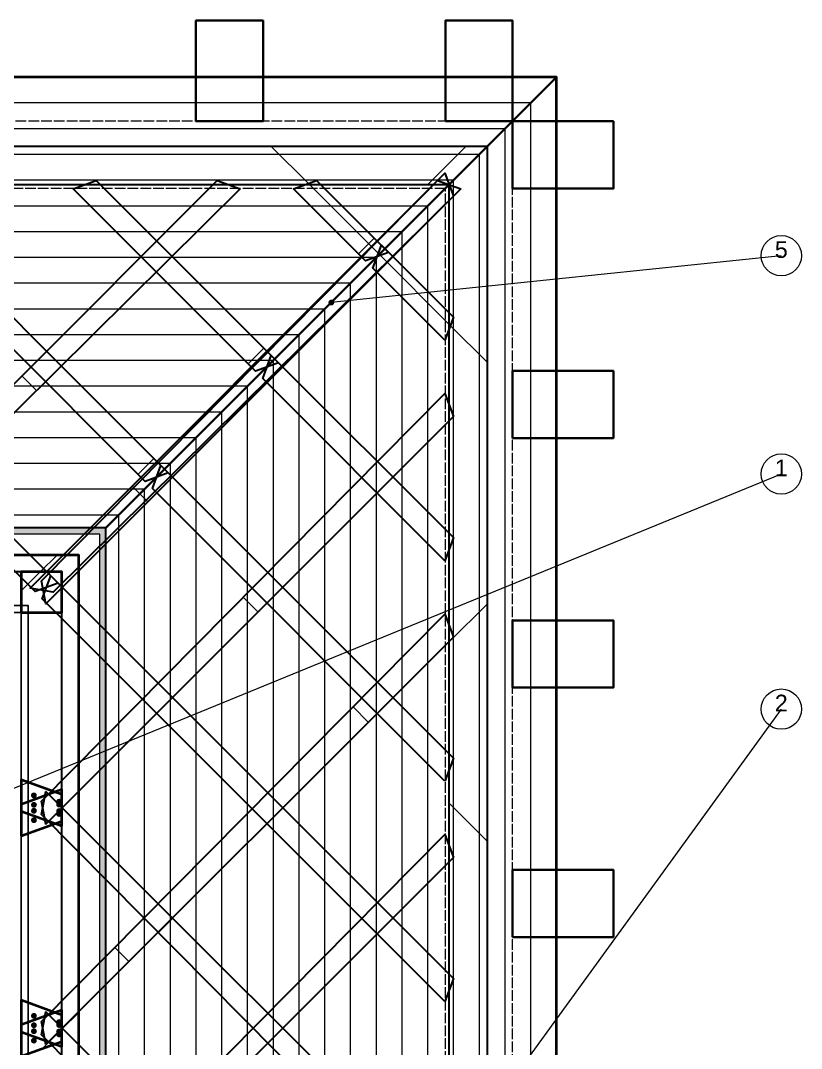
# Model space of a CAD drawing. Header units: millimetres. Extents: x 0 to 157867, y -2 to 14466.
# Drawn here: x 111957 to 116607, y 6613 to 12733 of the extents above; entities that cross this region are included whole.
import ezdxf
from ezdxf.enums import TextEntityAlignment as Align

# ---------------------------------------------------------------- set-up
doc = ezdxf.new("R2010")
doc.units = ezdxf.units.MM
doc.linetypes.add('DASHED', pattern=[1.524, 1.27, -0.254])
for name, color, linetype, lineweight in [('ANNOTATION', 4, 'CONTINUOUS', 18), ('CLADDING', 7, 'Continuous', 9), ('HATCH-CAST', 7, 'CONTINUOUS', 9), ('HATCH-INSULATION', 7, 'Continuous', 9), ('HATCH-PRINTED', 7, 'CONTINUOUS', 9), ('HIDDEN-AXIS', 8, 'DASHED', 18), ('LINES', 7, 'CONTINUOUS', 25), ('OUTLINE-CUT', 7, 'CONTINUOUS', 50), ('OUTLINE-FINE', 7, 'CONTINUOUS', 25)]:
    doc.layers.add(name, color=color, linetype=linetype, lineweight=lineweight)
doc.styles.get("Standard").update_dxf_attribs({"font": 'arial.ttf'})
pattern_1 = [(45, (0, 0), (-1425.35, 1425.35), [])]
pattern_2 = [(45, (0, 0), (-1425.35, 1425.35), []), (135, (0, 0), (-1425.35, -1425.35), [])]
pattern_3 = [(0, (0, 0), (442.9134, 885.827), [0, -885.827])]

msp = doc.modelspace()

# ---------------------------------------------------------------- hatches: boundary and pattern name
at = {"layer": 'ANNOTATION', "ltscale": 50}
h = msp.add_hatch(color=7, dxfattribs=at)
h.dxf.hatch_style = 1
edge = h.paths.add_edge_path()
edge.add_arc((113807.7, 11053.9), 17.5, 0, 360)
at = {"layer": 'CLADDING', "ltscale": 50}
h = msp.add_hatch(color=7, dxfattribs=at)
h.dxf.hatch_style = 1
h.paths.add_polyline_path([(112466.1, 9712.3), (112466.1, 3753.9), (106507.7, 3753.9), (106507.7, 9712.3)])
h.paths.add_polyline_path([(112428.6, 9674.8), (106545.2, 9674.8), (106545.2, 3791.4), (112428.6, 3791.4)])
at = {"layer": 'HATCH-CAST', "ltscale": 50}
h = msp.add_hatch(dxfattribs=at)
h.set_pattern_fill('ANSI37', scale=25.19685)
h.set_pattern_definition(pattern_2)
h.paths.add_polyline_path([(114736.9, 11983.1), (114736.9, 1483.1), (104236.9, 1483.1), (104236.9, 11983.1)])
h.paths.add_polyline_path([(104464.4, 7724.6), (104464.4, 7054.1), (104439.4, 7029.1), (104464.4, 6960.6), (104464.4, 6505.6), (104439.4, 6437.1), (104464.4, 6412.1), (104464.4, 5741.6), (104439.4, 5716.6), (104464.4, 5648.1), (104464.4, 5193.1), (104439.4, 5124.6), (104464.4, 5099.6), (104464.4, 4429.1), (104439.4, 4404.1), (104464.4, 4335.6), (104464.4, 3880.6), (104439.4, 3812.1), (104464.4, 3787.1), (104464.4, 3116.6), (104439.4, 3091.6), (104464.4, 3023.1), (104464.4, 2568.1), (104439.4, 2499.6), (104464.4, 2474.6), (104464.4, 1804.1), (104439.4, 1779.1), (104439.5, 1778.7), (104395.9, 1735.6), (104464.4, 1710.6), (104489.4, 1642.1), (104532.5, 1685.7), (104532.9, 1685.6), (104557.9, 1710.6), (105228.4, 1710.6), (105253.4, 1685.6), (105321.9, 1710.6), (105776.9, 1710.6), (105845.4, 1685.6), (105870.4, 1710.6), (106540.9, 1710.6), (106565.9, 1685.6), (106634.4, 1710.6), (107089.4, 1710.6), (107157.9, 1685.6), (107182.9, 1710.6), (107853.4, 1710.6), (107878.4, 1685.6), (107946.9, 1710.6), (108401.9, 1710.6), (108470.4, 1685.6), (108495.4, 1710.6), (109165.9, 1710.6), (109190.9, 1685.6), (109259.4, 1710.6), (109714.4, 1710.6), (109782.9, 1685.6), (109807.9, 1710.6), (110478.4, 1710.6), (110503.4, 1685.6), (110571.9, 1710.6), (111026.9, 1710.6), (111095.4, 1685.6), (111120.4, 1710.6), (111790.9, 1710.6), (111815.9, 1685.6), (111884.4, 1710.6), (112339.4, 1710.6), (112407.9, 1685.6), (112432.9, 1710.6), (113103.4, 1710.6), (113128.4, 1685.6), (113196.9, 1710.6), (113651.9, 1710.6), (113720.4, 1685.6), (113745.4, 1710.6), (114415.9, 1710.6), (114440.9, 1685.6), (114441.2, 1685.7), (114484.4, 1642.1), (114509.4, 1710.6), (114577.9, 1735.6), (114534.3, 1778.7), (114534.4, 1779.1), (114509.4, 1804.1), (114509.4, 2474.6), (114534.4, 2499.6), (114509.4, 2568.1), (114509.4, 3023.1), (114534.4, 3091.6), (114509.4, 3116.6), (114509.4, 3787.1), (114534.4, 3812.1), (114509.4, 3880.6), (114509.4, 4335.6), (114534.4, 4404.1), (114509.4, 4429.1), (114509.4, 5099.6), (114534.4, 5124.6), (114509.4, 5193.1), (114509.4, 5648.1), (114534.4, 5716.6), (114509.4, 5741.6), (114509.4, 6412.1), (114534.4, 6437.1), (114509.4, 6505.6), (114509.4, 6960.6), (114534.4, 7029.1), (114509.4, 7054.1), (114509.4, 7724.6), (114534.4, 7749.6), (114509.4, 7818.1), (114509.4, 8273.1), (114534.4, 8341.6), (114509.4, 8366.6), (114509.4, 9037.1), (114534.4, 9062.1), (114509.4, 9130.6), (114509.4, 9585.6), (114534.4, 9654.1), (114509.4, 9679.1), (114509.4, 10349.6), (114534.4, 10374.6), (114509.4, 10443.1), (114509.4, 10898.1), (114534.4, 10966.6), (114509.4, 10991.6), (114509.4, 11662.1), (114534.4, 11687.1), (114534.3, 11687.5), (114577.9, 11730.6), (114509.4, 11755.6), (114484.4, 11824.1), (114441.2, 11780.5), (114440.9, 11780.6), (114415.9, 11755.6), (113745.4, 11755.6), (113720.4, 11780.6), (113651.9, 11755.6), (113196.9, 11755.6), (113128.4, 11780.6), (113103.4, 11755.6), (112432.9, 11755.6), (112407.9, 11780.6), (112339.4, 11755.6), (111884.4, 11755.6), (111815.9, 11780.6), (111790.9, 11755.6), (111120.4, 11755.6), (111095.4, 11780.6), (111026.9, 11755.6), (110571.9, 11755.6), (110503.4, 11780.6), (110478.4, 11755.6), (109807.9, 11755.6), (109782.9, 11780.6), (109714.4, 11755.6), (109259.4, 11755.6), (109190.9, 11780.6), (109165.9, 11755.6), (108495.4, 11755.6), (108470.4, 11780.6), (108401.9, 11755.6), (107946.9, 11755.6), (107878.4, 11780.6), (107853.4, 11755.6), (107182.9, 11755.6), (107157.9, 11780.6), (107089.4, 11755.6), (106634.4, 11755.6), (106565.9, 11780.6), (106540.9, 11755.6), (105870.4, 11755.6), (105845.4, 11780.6), (105776.9, 11755.6), (105321.9, 11755.6), (105253.4, 11780.6), (105228.4, 11755.6), (104557.9, 11755.6), (104532.9, 11780.6), (104532.5, 11780.5), (104489.4, 11824.1), (104464.4, 11755.6), (104395.9, 11730.6), (104439.5, 11687.5), (104439.4, 11687.1), (104464.4, 11662.1), (104464.4, 10991.6), (104439.4, 10966.6), (104464.4, 10898.1), (104464.4, 10443.1), (104439.4, 10374.6), (104464.4, 10349.6), (104464.4, 9679.1), (104439.4, 9654.1), (104464.4, 9585.6), (104464.4, 9130.6), (104439.4, 9062.1), (104464.4, 9037.1), (104464.4, 8366.6), (104439.4, 8341.6), (104464.4, 8273.1), (104464.4, 7818.1), (104439.4, 7749.6)])
h = msp.add_hatch(dxfattribs=at)
h.set_pattern_fill('ANSI37', scale=25.19685)
h.set_pattern_definition(pattern_2)
h.paths.add_polyline_path([(114534.4, 11687.1), (114174.1, 11326.8), (114149.1, 11351.8), (114105.6, 11395.3), (114082.7, 11418.2), (114484.4, 11824.1)])
h = msp.add_hatch(dxfattribs=at)
h.set_pattern_fill('ANSI37', scale=25.19685)
h.set_pattern_definition(pattern_2)
h.paths.add_polyline_path([(110958.4, 11730.6), (111095.4, 11780.6), (112836.6, 10039.3), (112699.7, 9989.3)])
h = msp.add_hatch(dxfattribs=at)
h.set_pattern_fill('ANSI37', scale=25.19685)
h.set_pattern_definition(pattern_2)
h.paths.add_polyline_path([(112270.9, 11730.6), (112407.9, 11780.6), (113492.9, 10695.6), (113355.9, 10645.6)])
h = msp.add_hatch(dxfattribs=at)
h.set_pattern_fill('ANSI37', scale=25.19685)
h.set_pattern_definition(pattern_2)
h.paths.add_polyline_path([(113128.4, 11780.6), (113265.4, 11730.6), (112859.5, 11328.9), (112768.1, 11420.3)])
h = msp.add_hatch(dxfattribs=at)
h.set_pattern_fill('ANSI37', scale=25.19685)
h.set_pattern_definition(pattern_2)
h.paths.add_polyline_path([(113583.4, 11730.6), (113720.4, 11780.6), (114149.1, 11351.8), (114012.2, 11301.8)])
h = msp.add_hatch(dxfattribs=at)
h.set_pattern_fill('ANSI37', scale=25.19685)
h.set_pattern_definition(pattern_2)
h.paths.add_polyline_path([(114080.6, 11420.3), (114440.9, 11780.6), (114441.2, 11780.5), (114082.7, 11418.2)])
h = msp.add_hatch(dxfattribs=at)
h.set_pattern_fill('ANSI37', scale=25.19685)
h.set_pattern_definition(pattern_2)
h.paths.add_polyline_path([(114534.3, 11687.5), (114509.4, 11755.6), (114577.9, 11730.6)])
h = msp.add_hatch(dxfattribs=at)
h.set_pattern_fill('ANSI37', scale=25.19685)
h.set_pattern_definition(pattern_2)
h.paths.add_polyline_path([(112765.6, 11235.9), (112199.9, 10676.1), (112111.9, 10764.1), (112674.7, 11326.8)])
h = msp.add_hatch(dxfattribs=at)
h.set_pattern_fill('ANSI37', scale=25.19685)
h.set_pattern_definition(pattern_2)
h.paths.add_polyline_path([(113424.4, 10764.1), (113987.2, 11326.8), (113989.7, 11324.3), (113429.9, 10758.6)])
h = msp.add_hatch(dxfattribs=at)
h.set_pattern_fill('ANSI37', scale=25.19685)
h.set_pattern_definition(pattern_2)
h.paths.add_polyline_path([(114080.6, 11326.8), (114055.6, 11258.4), (114080.6, 11233.4), (113517.9, 10670.6), (113492.9, 10695.6), (113449.4, 10739.1), (113429.9, 10758.6), (113989.7, 11324.3), (114012.2, 11301.8)])
h = msp.add_hatch(dxfattribs=at)
h.set_pattern_fill('ANSI37', scale=25.19685)
h.set_pattern_definition(pattern_2)
h.paths.add_polyline_path([(114534.4, 10966.6), (114484.4, 10829.6), (114055.6, 11258.4), (114080.6, 11326.8), (114149.1, 11351.8)])
h = msp.add_hatch(dxfattribs=at)
h.set_pattern_fill('ANSI37', scale=25.19685)
h.set_pattern_definition(pattern_2)
h.paths.add_polyline_path([(112105.9, 10583.1), (111540.2, 10023.2), (111455.6, 10107.8), (112018.4, 10670.6)])
h = msp.add_hatch(dxfattribs=at)
h.set_pattern_fill('ANSI37', scale=25.19685)
h.set_pattern_definition(pattern_2)
h.paths.add_polyline_path([(112768.1, 10107.8), (113330.9, 10670.6), (113336.9, 10664.6), (112777, 10098.9)])
h = msp.add_hatch(dxfattribs=at)
h.set_pattern_fill('ANSI37', scale=25.19685)
h.set_pattern_definition(pattern_2)
h.paths.add_polyline_path([(113355.9, 10645.6), (113424.4, 10670.6), (113399.4, 10602.1), (113424.4, 10577.1), (112861.6, 10014.3), (112836.6, 10039.3), (112793.1, 10082.8), (112777, 10098.9), (113336.9, 10664.6)])
h = msp.add_hatch(dxfattribs=at)
h.set_pattern_fill('ANSI37', scale=25.19685)
h.set_pattern_definition(pattern_2)
h.paths.add_polyline_path([(113424.4, 10670.6), (113492.9, 10695.6), (114534.4, 9654.1), (114484.4, 9517.1), (113399.4, 10602.1)])
h = msp.add_hatch(dxfattribs=at)
h.set_pattern_fill('ANSI37', scale=25.19685)
h.set_pattern_definition(pattern_2)
h.paths.add_polyline_path([(114082.7, 10105.7), (114484.4, 10511.6), (114534.4, 10374.6), (114174.1, 10014.3)])
h = msp.add_hatch(dxfattribs=at)
h.set_pattern_fill('ANSI37', scale=25.19685)
h.set_pattern_definition(pattern_2)
h.paths.add_polyline_path([(114484.4, 8204.6), (112743.1, 9945.9), (112768.1, 10014.3), (112836.6, 10039.3), (114534.4, 8341.6)])
h = msp.add_hatch(dxfattribs=at)
h.set_pattern_fill('ANSI37', scale=25.19685)
h.set_pattern_definition(pattern_2)
h.paths.add_polyline_path([(112674.7, 10014.3), (112684, 10005), (112357.2, 9674.8), (112335.1, 9674.8)])
h = msp.add_hatch(dxfattribs=at)
h.set_pattern_fill('ANSI37', scale=25.19685)
h.set_pattern_definition(pattern_2)
h.paths.add_polyline_path([(112768.1, 9920.9), (112428.6, 9581.3), (112428.6, 9674.8), (112357.2, 9674.8), (112684, 10005), (112699.7, 9989.3), (112768.1, 10014.3), (112743.1, 9945.9)])
h = msp.add_hatch(dxfattribs=at)
h.set_pattern_fill('ANSI37', scale=25.19685)
h.set_pattern_definition(pattern_2)
h.paths.add_polyline_path([(113989.7, 10011.8), (114080.6, 9920.9), (113517.9, 9358.1), (113429.9, 9446.1)])
h = msp.add_hatch(dxfattribs=at)
h.set_pattern_fill('ANSI37', scale=25.19685)
h.set_pattern_definition(pattern_2)
h.paths.add_polyline_path([(111961.9, 9208.1), (112203.6, 9208.1), (112203.6, 9449.8), (111961.9, 9449.8)])
h = msp.add_hatch(dxfattribs=at)
h.set_pattern_fill('ANSI37', scale=25.19685)
h.set_pattern_definition(pattern_2)
h.paths.add_polyline_path([(113336.9, 9352.1), (113424.4, 9264.6), (112861.6, 8701.8), (112777, 8786.4)])
h = msp.add_hatch(dxfattribs=at)
h.set_pattern_fill('ANSI37', scale=25.19685)
h.set_pattern_definition(pattern_2)
h.paths.add_polyline_path([(114082.7, 8793.2), (114484.4, 9199.1), (114534.4, 9062.1), (114174.1, 8701.8)])
h = msp.add_hatch(dxfattribs=at)
h.set_pattern_fill('ANSI37', scale=25.19685)
h.set_pattern_definition(pattern_2)
h.paths.add_polyline_path([(112428.6, 9134.9), (114534.4, 7029.1), (114484.4, 6892.1), (112428.6, 8948)])
h = msp.add_hatch(dxfattribs=at)
h.set_pattern_fill('ANSI37', scale=25.19685)
h.set_pattern_definition(pattern_2)
h.paths.add_polyline_path([(112684, 8692.5), (112768.1, 8608.4), (112428.6, 8268.8), (112428.6, 8434.3)])
h = msp.add_hatch(dxfattribs=at)
h.set_pattern_fill('ANSI37', scale=25.19685)
h.set_pattern_definition(pattern_2)
h.paths.add_polyline_path([(113989.7, 8699.3), (114080.6, 8608.4), (113517.9, 8045.6), (113429.9, 8133.6)])
h = msp.add_hatch(dxfattribs=at)
h.set_pattern_fill('ANSI37', scale=25.19685)
h.set_pattern_definition(pattern_2)
h.paths.add_polyline_path([(111961.9, 8212), (112203.6, 8124.4), (112203.6, 7937.5), (111961.9, 8025.1)])
h = msp.add_hatch(dxfattribs=at)
h.set_pattern_fill('ANSI37', scale=25.19685)
h.set_pattern_definition(pattern_2)
h.paths.add_polyline_path([(112203.6, 8153.7), (112203.6, 8124.4), (112163.2, 8139.1)])
h = msp.add_hatch(dxfattribs=at)
h.set_pattern_fill('ANSI37', scale=25.19685)
h.set_pattern_definition(pattern_2)
h.paths.add_polyline_path([(112163.2, 7952.1), (111961.9, 7879.1), (111961.9, 8025.1)])
h = msp.add_hatch(dxfattribs=at)
h.set_pattern_fill('ANSI37', scale=25.19685)
h.set_pattern_definition(pattern_2)
h.paths.add_polyline_path([(113336.9, 8039.6), (113424.4, 7952.1), (112861.6, 7389.3), (112777, 7473.9)])
h = msp.add_hatch(dxfattribs=at)
h.set_pattern_fill('ANSI37', scale=25.19685)
h.set_pattern_definition(pattern_2)
h.paths.add_polyline_path([(114082.7, 7480.7), (114484.4, 7886.6), (114534.4, 7749.6), (114174.1, 7389.3)])
h = msp.add_hatch(dxfattribs=at)
h.set_pattern_fill('ANSI37', scale=25.19685)
h.set_pattern_definition(pattern_2)
h.paths.add_polyline_path([(113429.9, 6821.1), (113342.8, 6733.1), (112428.6, 7656.9), (112428.6, 7822.4)])
h = msp.add_hatch(dxfattribs=at)
h.set_pattern_fill('ANSI37', scale=25.19685)
h.set_pattern_definition(pattern_2)
h.paths.add_polyline_path([(112693.3, 7389.3), (112777, 7304.8), (112428.6, 6956.3), (112428.6, 7121.8)])
h = msp.add_hatch(dxfattribs=at)
h.set_pattern_fill('ANSI37', scale=25.19685)
h.set_pattern_definition(pattern_2)
h.paths.add_polyline_path([(113989.7, 7386.8), (114080.6, 7295.9), (112428.6, 5643.8), (112428.6, 5809.3)])
h = msp.add_hatch(dxfattribs=at)
h.set_pattern_fill('ANSI37', scale=25.19685)
h.set_pattern_definition(pattern_2)
h.paths.add_polyline_path([(111961.9, 6899.5), (112163.2, 6826.6), (111961.9, 6753.6)])
h = msp.add_hatch(dxfattribs=at)
h.set_pattern_fill('ANSI37', scale=25.19685)
h.set_pattern_definition(pattern_2)
h.paths.add_polyline_path([(112203.6, 6841.2), (112203.6, 6654.3), (111961.9, 6566.6), (111961.9, 6753.6)])
h = msp.add_hatch(dxfattribs=at)
h.set_pattern_fill('ANSI37', scale=25.19685)
h.set_pattern_definition(pattern_2)
h.paths.add_polyline_path([(114080.6, 6170.3), (113989.7, 6079.4), (113429.9, 6645.1), (113517.9, 6733.1)])
h = msp.add_hatch(dxfattribs=at)
h.set_pattern_fill('ANSI37', scale=25.19685)
h.set_pattern_definition(pattern_2)
h.paths.add_polyline_path([(112203.6, 6625), (112163.2, 6639.6), (112203.6, 6654.3)])
at = {"layer": 'HATCH-INSULATION', "ltscale": 50}
h = msp.add_hatch(dxfattribs=at)
h.set_pattern_fill('DOTS', scale=23.622047)
h.set_pattern_definition(pattern_3)
h.paths.add_polyline_path([(106545.2, 9674.8), (112428.6, 9674.8), (112428.6, 3791.4), (106545.2, 3791.4)])
h.paths.add_polyline_path([(112303.6, 3916.4), (112303.6, 9549.8), (106670.2, 9549.8), (106670.2, 3916.4)])
h = msp.add_hatch(dxfattribs=at)
h.set_pattern_fill('DOTS', scale=23.622047)
h.set_pattern_definition(pattern_3)
h.paths.add_polyline_path([(110950.7, 9249.8), (110892.9, 9409.4), (110907.5, 9449.8), (111961.9, 9449.8), (111961.9, 9249.8)])
h = msp.add_hatch(dxfattribs=at)
h.set_pattern_fill('DOTS', scale=23.622047)
h.set_pattern_definition(pattern_3)
h.paths.add_polyline_path([(112163.2, 8139.1), (112003.6, 8196.9), (112003.6, 9208.1), (112203.6, 9208.1), (112203.6, 8153.7)])
h = msp.add_hatch(dxfattribs=at)
h.set_pattern_fill('DOTS', scale=23.622047)
h.set_pattern_definition(pattern_3)
h.paths.add_polyline_path([(112203.6, 7937.5), (112203.6, 6841.2), (112163.2, 6826.6), (112003.6, 6884.4), (112003.6, 7894.3), (112163.2, 7952.1)])
h = msp.add_hatch(dxfattribs=at)
h.set_pattern_fill('DOTS', scale=23.622047)
h.set_pattern_definition(pattern_3)
h.paths.add_polyline_path([(112003.6, 6581.8), (112163.2, 6639.6), (112203.6, 6625), (112203.6, 5528.7), (112163.2, 5514.1), (112003.6, 5571.9)])
at = {"layer": 'HATCH-PRINTED', "ltscale": 50}
h = msp.add_hatch(dxfattribs=at)
h.set_pattern_fill('ANSI31', scale=25.19685)
h.set_pattern_definition(pattern_1)
h.paths.add_polyline_path([(113001.2, 12733.1), (113401.2, 12733.1), (113401.2, 12395.6), (113001.2, 12395.6)])
h = msp.add_hatch(dxfattribs=at)
h.set_pattern_fill('ANSI31', scale=25.19685)
h.set_pattern_definition(pattern_1)
h.paths.add_polyline_path([(114486.9, 12733.1), (114886.9, 12733.1), (114886.9, 12395.6), (114486.9, 12395.6)])
h = msp.add_hatch(dxfattribs=at)
h.set_pattern_fill('ANSI31', scale=25.19685)
h.set_pattern_definition(pattern_1)
h.paths.add_polyline_path([(115149.4, 11733.1), (115149.4, 12133.1), (115486.9, 12133.1), (115486.9, 11733.1)])
h = msp.add_hatch(dxfattribs=at)
h.set_pattern_fill('ANSI31', scale=25.19685)
h.set_pattern_definition(pattern_1)
h.paths.add_polyline_path([(115149.4, 10247.4), (115149.4, 10647.4), (115486.9, 10647.4), (115486.9, 10247.4)])
h = msp.add_hatch(dxfattribs=at)
h.set_pattern_fill('ANSI31', scale=25.19685)
h.set_pattern_definition(pattern_1)
h.paths.add_polyline_path([(106670.2, 3916.4), (106670.2, 9549.8), (112303.6, 9549.8), (112303.6, 3916.4)])
h.paths.add_polyline_path([(110691.3, 9449.8), (109595, 9449.8), (109565.7, 9449.8), (109408.1, 9449.8), (109378.8, 9449.8), (108282.5, 9449.8), (108253.2, 9449.8), (108095.6, 9449.8), (108066.3, 9449.8), (107011.9, 9449.8), (106770.2, 9449.8), (106770.2, 9208.1), (106770.2, 8153.7), (106770.2, 8124.4), (106770.2, 7966.8), (106770.2, 7937.5), (106770.2, 6841.2), (106770.2, 6811.9), (106770.2, 6654.3), (106770.2, 6625), (106770.2, 5528.7), (106770.2, 5499.4), (106770.2, 5341.8), (106770.2, 5312.5), (106770.2, 4258.1), (106770.2, 4016.4), (107011.9, 4016.4), (108066.3, 4016.4), (108095.6, 4016.4), (108253.2, 4016.4), (108282.5, 4016.4), (109378.8, 4016.4), (109408.1, 4016.4), (109565.7, 4016.4), (109595, 4016.4), (110691.3, 4016.4), (110720.6, 4016.4), (110878.2, 4016.4), (110907.5, 4016.4), (111961.9, 4016.4), (112203.6, 4016.4), (112203.6, 4258.1), (112203.6, 5312.5), (112203.6, 5341.8), (112203.6, 5499.4), (112203.6, 5528.7), (112203.6, 6625), (112203.6, 6654.3), (112203.6, 6811.9), (112203.6, 6841.2), (112203.6, 7937.5), (112203.6, 7966.8), (112203.6, 8124.4), (112203.6, 8153.7), (112203.6, 9208.1), (112203.6, 9449.8), (111961.9, 9449.8), (110907.5, 9449.8), (110878.2, 9449.8), (110720.6, 9449.8)])
h = msp.add_hatch(dxfattribs=at)
h.set_pattern_fill('ANSI31', scale=25.19685)
h.set_pattern_definition(pattern_1)
h.paths.add_polyline_path([(110965.8, 9208.1), (110950.7, 9249.8), (111961.9, 9249.8), (111961.9, 9208.1)])
h = msp.add_hatch(dxfattribs=at)
h.set_pattern_fill('ANSI31', scale=25.19685)
h.set_pattern_definition(pattern_1)
h.paths.add_polyline_path([(111961.9, 8025.1), (111961.9, 7879.1), (111961.9, 6899.5), (111961.9, 6753.6), (111961.9, 6712.6), (111961.9, 6566.6), (111961.9, 5587), (111961.9, 5441.1), (111961.9, 5400.1), (111961.9, 5254.1), (111961.9, 4258.1), (110965.8, 4258.1), (110819.9, 4258.1), (110778.9, 4258.1), (110632.9, 4258.1), (109653.3, 4258.1), (109507.4, 4258.1), (109466.4, 4258.1), (109320.4, 4258.1), (108340.8, 4258.1), (108194.9, 4258.1), (108153.9, 4258.1), (108007.9, 4258.1), (107011.9, 4258.1), (107011.9, 5254.1), (107011.9, 5400.1), (107011.9, 5441.1), (107011.9, 5587), (107011.9, 6566.6), (107011.9, 6712.6), (107011.9, 6753.6), (107011.9, 6899.5), (107011.9, 7879.1), (107011.9, 8025.1), (107011.9, 8066.1), (107011.9, 8212), (107011.9, 9208.1), (108007.9, 9208.1), (108153.9, 9208.1), (108194.9, 9208.1), (108340.8, 9208.1), (109320.4, 9208.1), (109466.4, 9208.1), (109507.4, 9208.1), (109653.3, 9208.1), (110632.9, 9208.1), (110778.9, 9208.1), (110819.9, 9208.1), (110965.8, 9208.1), (111961.9, 9208.1), (111961.9, 8212), (111961.9, 8066.1)])
h.paths.add_polyline_path([(111861.9, 4358.1), (111861.9, 9108.1), (107111.9, 9108.1), (107111.9, 4358.1)])
h = msp.add_hatch(dxfattribs=at)
h.set_pattern_fill('ANSI31', scale=25.19685)
h.set_pattern_definition(pattern_1)
h.paths.add_polyline_path([(112003.6, 8196.9), (111961.9, 8212), (111961.9, 9208.1), (112003.6, 9208.1)])
h = msp.add_hatch(dxfattribs=at)
h.set_pattern_fill('ANSI31', scale=25.19685)
h.set_pattern_definition(pattern_1)
h.paths.add_polyline_path([(115149.4, 8761.7), (115149.4, 9161.7), (115486.9, 9161.7), (115486.9, 8761.7)])
h = msp.add_hatch(dxfattribs=at)
h.set_pattern_fill('ANSI31', scale=25.19685)
h.set_pattern_definition(pattern_1)
h.paths.add_polyline_path([(111961.9, 6899.5), (111961.9, 7879.1), (112003.6, 7894.3), (112003.6, 6884.4)])
h = msp.add_hatch(dxfattribs=at)
h.set_pattern_fill('ANSI31', scale=25.19685)
h.set_pattern_definition(pattern_1)
h.paths.add_polyline_path([(115149.4, 7276), (115149.4, 7676), (115486.9, 7676), (115486.9, 7276)])
at = {"layer": 'LINES', "ltscale": 50}
h = msp.add_hatch(color=7, dxfattribs=at)
h.dxf.hatch_style = 1
edge = h.paths.add_edge_path()
edge.add_arc((112036.9, 8119.4), 17.5, 0, 360)
h = msp.add_hatch(color=7, dxfattribs=at)
h.dxf.hatch_style = 1
edge = h.paths.add_edge_path()
edge.add_arc((112036.9, 8063.4), 17.5, 0, 360)
h = msp.add_hatch(color=7, dxfattribs=at)
h.dxf.hatch_style = 1
edge = h.paths.add_edge_path()
edge.add_arc((112186.9, 8082.2), 17.5, 0, 360)
h = msp.add_hatch(color=7, dxfattribs=at)
h.dxf.hatch_style = 1
edge = h.paths.add_edge_path()
edge.add_arc((112186.9, 8065), 17.5, 0, 360)
h = msp.add_hatch(color=7, dxfattribs=at)
h.dxf.hatch_style = 1
edge = h.paths.add_edge_path()
edge.add_arc((112036.9, 8027.8), 17.5, 0, 360)
h = msp.add_hatch(color=7, dxfattribs=at)
h.dxf.hatch_style = 1
edge = h.paths.add_edge_path()
edge.add_arc((112186.9, 8026.2), 17.5, 0, 360)
h = msp.add_hatch(color=7, dxfattribs=at)
h.dxf.hatch_style = 1
edge = h.paths.add_edge_path()
edge.add_arc((112186.9, 8009), 17.5, 0, 360)
h = msp.add_hatch(color=7, dxfattribs=at)
h.dxf.hatch_style = 1
edge = h.paths.add_edge_path()
edge.add_arc((112036.9, 7971.8), 17.5, 0, 360)
h = msp.add_hatch(color=7, dxfattribs=at)
h.dxf.hatch_style = 1
edge = h.paths.add_edge_path()
edge.add_arc((112036.9, 6806.9), 17.5, 0, 360)
h = msp.add_hatch(color=7, dxfattribs=at)
h.dxf.hatch_style = 1
edge = h.paths.add_edge_path()
edge.add_arc((112036.9, 6750.9), 17.5, 0, 360)
h = msp.add_hatch(color=7, dxfattribs=at)
h.dxf.hatch_style = 1
edge = h.paths.add_edge_path()
edge.add_arc((112036.9, 6715.3), 17.5, 0, 360)
h = msp.add_hatch(color=7, dxfattribs=at)
h.dxf.hatch_style = 1
edge = h.paths.add_edge_path()
edge.add_arc((112186.9, 6769.7), 17.5, 0, 360)
h = msp.add_hatch(color=7, dxfattribs=at)
h.dxf.hatch_style = 1
edge = h.paths.add_edge_path()
edge.add_arc((112186.9, 6752.5), 17.5, 0, 360)
h = msp.add_hatch(color=7, dxfattribs=at)
h.dxf.hatch_style = 1
edge = h.paths.add_edge_path()
edge.add_arc((112036.9, 6659.3), 17.5, 0, 360)
h = msp.add_hatch(color=7, dxfattribs=at)
h.dxf.hatch_style = 1
edge = h.paths.add_edge_path()
edge.add_arc((112186.9, 6713.7), 17.5, 0, 360)
h = msp.add_hatch(color=7, dxfattribs=at)
h.dxf.hatch_style = 1
edge = h.paths.add_edge_path()
edge.add_arc((112186.9, 6696.5), 17.5, 0, 360)

# ---------------------------------------------------------------- linework, layer by layer
at = {"layer": 'ANNOTATION', "lineweight": 20, "ltscale": 50}
for points in [[(116486.9, 11333.1), (113807.7, 11053.9)], [(116486.9, 10033.1), (111911.9, 8158.1)], [(116486.9, 8633.1), (113296.1, 4236.4)]]:
    msp.add_lwpolyline(points, dxfattribs=at)
at = {"layer": 'ANNOTATION', "lineweight": 18, "ltscale": 50}
for centre in [(116486.9, 11333.1), (116486.9, 10033.1), (116486.9, 8633.1)]:
    msp.add_circle(centre, 120, dxfattribs=at)
at = {"layer": 'HIDDEN-AXIS', "linetype": 'DASHED', "lineweight": 15, "ltscale": 50}
for points in [[(104086.9, 1333.1), (114886.9, 1333.1), (114886.9, 12133.1), (104086.9, 12133.1), (104086.9, 1333.1)], [(104486.9, 1733.1), (114486.9, 1733.1), (114486.9, 11733.1), (104486.9, 11733.1), (104486.9, 1733.1)]]:
    msp.add_lwpolyline(points, dxfattribs=at)
at = {"layer": 'LINES', "lineweight": 35, "ltscale": 50}
msp.add_lwpolyline([(115149.4, 12395.6), (112466.1, 9712.3)], dxfattribs=at)
at = {"layer": 'OUTLINE-CUT', "lineweight": 40, "ltscale": 50}
for points in [[(103824.4, 1070.6), (115149.4, 1070.6), (115149.4, 12395.6), (103824.4, 12395.6)], [(106670.2, 3916.4), (112303.6, 3916.4), (112303.6, 9549.8), (106670.2, 9549.8)], [(111961.9, 9208.1), (112203.6, 9208.1), (112203.6, 9449.8), (111961.9, 9449.8)], [(111961.9, 8025.1), (112203.6, 7937.5), (112203.6, 8124.4), (111961.9, 8212)], [(111961.9, 7879.2), (112203.6, 7966.8), (112203.6, 8153.7), (111961.9, 8066.1)], [(111961.9, 6712.6), (112203.6, 6625), (112203.6, 6811.9), (111961.9, 6899.5)], [(111961.9, 6566.7), (112203.6, 6654.3), (112203.6, 6841.2), (111961.9, 6753.6)]]:
    msp.add_lwpolyline(points, close=True, dxfattribs=at)
at = {"layer": 'OUTLINE-FINE', "lineweight": 35, "ltscale": 50}
for points in [[(113001.2, 12133.1), (113401.2, 12133.1), (113401.2, 12733.1), (113001.2, 12733.1)], [(114486.9, 12133.1), (114886.9, 12133.1), (114886.9, 12733.1), (114486.9, 12733.1)], [(114886.9, 11733.1), (115486.9, 11733.1), (115486.9, 12133.1), (114886.9, 12133.1)], [(114886.9, 10247.4), (115486.9, 10247.4), (115486.9, 10647.4), (114886.9, 10647.4)], [(114886.9, 8761.7), (115486.9, 8761.7), (115486.9, 9161.7), (114886.9, 9161.7)], [(114886.9, 7276), (115486.9, 7276), (115486.9, 7676), (114886.9, 7676)]]:
    msp.add_lwpolyline(points, close=True, dxfattribs=at)
at = {"layer": 'OUTLINE-FINE', "lineweight": 0, "ltscale": 50}
for points in [[(103977.7, 1223.9), (114996.1, 1223.9), (114996.1, 12242.3), (103977.7, 12242.3)], [(104131.1, 1377.3), (114842.7, 1377.3), (114842.7, 12088.9), (104131.1, 12088.9)], [(104284.4, 1530.6), (114689.4, 1530.6), (114689.4, 11935.6), (104284.4, 11935.6)], [(104437.7, 1683.9), (114536.1, 1683.9), (114536.1, 11782.3), (104437.7, 11782.3)], [(104591.1, 1837.3), (114382.7, 1837.3), (114382.7, 11628.9), (104591.1, 11628.9)], [(104744.4, 1990.6), (114229.4, 1990.6), (114229.4, 11475.6), (104744.4, 11475.6)], [(104897.7, 2143.9), (114076.1, 2143.9), (114076.1, 11322.3), (104897.7, 11322.3)], [(105051.1, 2297.3), (113922.7, 2297.3), (113922.7, 11168.9), (105051.1, 11168.9)], [(105204.4, 2450.6), (113769.4, 2450.6), (113769.4, 11015.6), (105204.4, 11015.6)], [(105357.7, 2603.9), (113616.1, 2603.9), (113616.1, 10862.3), (105357.7, 10862.3)], [(105511.1, 2757.3), (113462.7, 2757.3), (113462.7, 10708.9), (105511.1, 10708.9)], [(105664.4, 2910.6), (113309.4, 2910.6), (113309.4, 10555.6), (105664.4, 10555.6)], [(105817.7, 3063.9), (113156.1, 3063.9), (113156.1, 10402.3), (105817.7, 10402.3)], [(105971.1, 3217.3), (113002.7, 3217.3), (113002.7, 10248.9), (105971.1, 10248.9)], [(106124.4, 3370.6), (112849.4, 3370.6), (112849.4, 10095.6), (106124.4, 10095.6)], [(106277.7, 3523.9), (112696.1, 3523.9), (112696.1, 9942.3), (106277.7, 9942.3)], [(106431.1, 3677.3), (112542.7, 3677.3), (112542.7, 9788.9), (106431.1, 9788.9)]]:
    msp.add_lwpolyline(points, close=True, dxfattribs=at)
at = {"layer": 'OUTLINE-FINE', "lineweight": 30, "ltscale": 50}
for points in [[(104236.9, 1483.1), (114736.9, 1483.1), (114736.9, 11983.1), (104236.9, 11983.1)], [(114534.4, 11687.1), (112107.7, 9260.5), (112082.7, 9397.4), (114484.4, 11824.1)], [(104464.4, 1710.6), (114509.4, 1710.6), (114509.4, 11755.6), (104464.4, 11755.6)], [(109782.9, 11780.6), (112180.4, 9383.1), (112043.4, 9333.1), (109645.9, 11730.6)], [(113265.4, 11730.6), (110838.7, 9328.9), (110701.8, 9353.9), (113128.4, 11780.6)], [(111095.4, 11780.6), (112836.6, 10039.3), (112699.7, 9989.4), (110958.4, 11730.6)], [(114577.9, 11730.6), (112151.2, 9328.9), (112014.3, 9353.9), (114440.9, 11780.6)], [(112407.9, 11780.6), (113492.9, 10695.6), (113355.9, 10645.6), (112270.9, 11730.6)], [(113720.4, 11780.6), (114149.1, 11351.8), (114012.2, 11301.9), (113583.4, 11730.6)], [(114484.4, 10829.6), (114055.7, 11258.4), (114105.6, 11395.3), (114534.4, 10966.6)], [(114484.4, 9517.1), (113399.4, 10602.1), (113449.4, 10739.1), (114534.4, 9654.1)], [(114534.4, 10374.6), (112107.7, 7948), (112082.7, 8084.9), (114484.4, 10511.6)], [(114484.4, 8204.6), (112743.2, 9945.9), (112793.1, 10082.8), (114534.4, 8341.6)], [(106507.7, 3753.9), (112466.1, 3753.9), (112466.1, 9712.3), (106507.7, 9712.3)], [(106770.2, 4016.4), (112203.6, 4016.4), (112203.6, 9449.8), (106770.2, 9449.8)], [(114484.4, 6892.1), (112086.9, 9289.6), (112136.9, 9426.6), (114534.4, 7029.1)], [(114534.4, 9062.1), (112107.7, 6635.5), (112082.7, 6772.4), (114484.4, 9199.1)], [(114484.4, 5579.6), (112082.7, 8006.3), (112107.7, 8143.2), (114534.4, 5716.6)], [(114534.4, 7749.6), (112107.7, 5323), (112082.7, 5459.9), (114484.4, 7886.6)], [(114484.4, 4267.1), (112082.7, 6693.8), (112107.7, 6830.7), (114534.4, 4404.1)]]:
    msp.add_lwpolyline(points, close=True, dxfattribs=at)
at = {"layer": 'OUTLINE-FINE', "lineweight": 9, "ltscale": 50}
msp.add_lwpolyline([(106545.2, 3791.4), (112428.6, 3791.4), (112428.6, 9674.8), (106545.2, 9674.8)], close=True, dxfattribs=at)
at = {"layer": 'OUTLINE-FINE', "lineweight": 25, "ltscale": 50}
for points in [[(106970.2, 4216.4), (112003.6, 4216.4), (112003.6, 9249.8), (106970.2, 9249.8)], [(107011.9, 4258.1), (111961.9, 4258.1), (111961.9, 9208.1), (107011.9, 9208.1)]]:
    msp.add_lwpolyline(points, close=True, dxfattribs=at)

# ---------------------------------------------------------------- texts
at = {"layer": 'ANNOTATION', "ltscale": 50}
for s, p in [('5', (116486.9, 11289.9)), ('1', (116486.9, 9989.9)), ('2', (116486.9, 8589.9))]:
    msp.add_text(s, height=99.4, dxfattribs=at).set_placement(p, align=Align.BOTTOM_CENTER)

doc.saveas('drawing.dxf')
